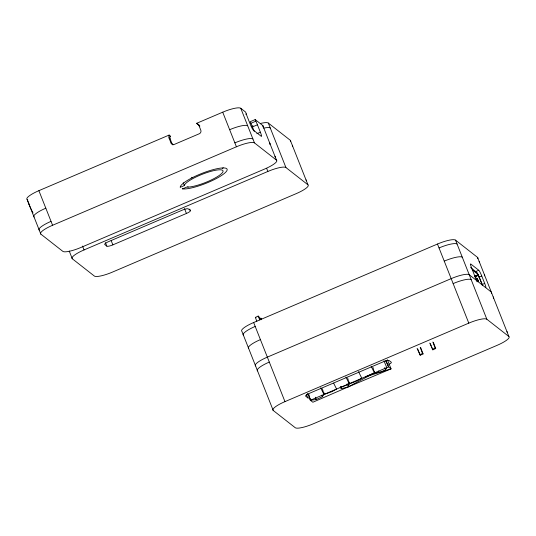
<?xml version="1.0" encoding="UTF-8"?>
<svg xmlns="http://www.w3.org/2000/svg" width="536" height="536" viewBox="0 0 536 536"><rect width="100%" height="100%" fill="white"/><g stroke="black" fill="none" stroke-linecap="round" stroke-linejoin="round"><path stroke-width="0.8" d="M307.61 393.364L310.351 400.271L316.227 399.575L322.337 396.727L323.958 394.456L324.086 392.875M349.325 382.094L348.44 386.818L312.863 402.241L310.351 400.271L308.997 394.67M374.563 371.321L374.443 372.909L348.44 386.818L341.459 388.68L340.186 387.602L357.137 380.875L361.82 378.295L358.51 371.629M310.605 398.737L310.351 400.271L388.553 366.885L391.066 368.855L348.44 386.818L347.154 383.796M387.387 359.696L391.066 368.855L365.425 376.828L374.443 372.909L379.32 372.52L385.558 369.927L386.764 367.649L383.93 360.688M475.425 277.474L478.233 274.687L472.209 269.755M475.218 277.527L478.233 274.687L482.387 285.44M474.615 276.623L478.233 274.687L474.387 276.174M477.114 281.782L478.594 281.078L477.187 278.311L476.852 279.243L478.594 281.078L476.986 281.454M256.838 321.285L255.35 317.406L258.171 316.072L258.901 316.609L260.168 319.704M259.424 318.826L260.838 318.156L261.568 318.699M417.108 348.454L420.231 355.227L423.085 353.914L420.713 347.697M429.725 343.067L432.853 349.841L435.708 348.527L433.336 342.31M477.094 281.728L478.594 281.078M254.232 131.354L252.469 126.911A5.44 0.657 66.9 0 0 250.855 123.32L250.212 121.706L255.183 119.582L262.794 125.551L276.496 160.157A16.328 3.477 -21.6 0 1 264.737 168.987L80.903 247.471A16.328 3.477 -21.6 0 1 62.853 251.371L40.823 234.105L27.122 199.499A16.328 3.477 -21.6 0 1 38.88 190.669L169.128 135.059L170.354 136.332A2.72 2.64 -51.9 0 0 170.093 138.817L172.049 143.762A2.72 2.64 -51.9 0 0 172.987 144.941M199.901 126.087L198.849 125.27A2.72 2.64 -51.9 0 0 196.98 123.695L196.806 123.246L222.715 112.185A16.328 3.477 -21.6 0 1 240.765 108.285L245.582 112.058L246.332 113.967A5.44 0.657 66.9 0 0 247.324 116.861L250.258 124.278A5.44 0.657 66.9 0 0 253.267 130.04L261.28 136.325A5.44 0.657 66.9 0 0 260.369 132.198L257.434 124.788A5.44 0.657 66.9 0 0 255.819 121.196L255.183 119.582M27.122 199.499L27.718 199.586M29.078 204.444L29.701 204.176M245.716 114.228L246.332 113.967M250.855 123.32L255.819 121.196M252.469 126.911L257.434 124.788M256.824 133.719L260.369 132.198M40.823 234.105A16.328 3.477 -21.6 0 1 52.582 225.274L236.416 146.79A16.328 3.477 -21.6 0 1 254.466 142.891L276.496 160.157M182.535 188.88L186.722 187.098A20.736 4.415 -21.6 0 0 218.192 176.15A20.736 4.415 -21.6 0 0 210.815 171.379A20.736 4.415 -21.6 0 0 184.357 185.563L180.217 187.332L180.257 186.91A25.159 5.36 -21.6 0 1 213.127 169.651A25.159 5.36 -21.6 0 1 220.577 176.11A25.159 5.36 -21.6 0 1 182.535 188.88L182.294 188.263M72.293 258.767A16.328 3.477 -21.6 0 1 84.052 249.937L267.879 171.453A16.328 3.477 -21.6 0 1 285.936 167.554L307.959 184.813A16.328 3.477 -21.6 0 1 296.2 193.643L112.372 272.134A16.328 3.477 -21.6 0 1 94.323 276.027L72.293 258.767L69.224 251.009M190.347 210.514L188.25 208.873A5.44 1.159 -21.6 0 0 182.233 210.172L108.667 241.582A5.44 1.159 -21.6 0 0 104.748 244.523L106.845 246.165A5.44 1.159 -21.6 0 0 112.868 244.865L186.428 213.462A5.44 1.159 -21.6 0 0 190.347 210.514L189.791 209.107M253.649 322.525L437.477 244.034A16.328 3.477 -21.6 0 1 455.533 240.135L477.556 257.401L508.878 336.501A16.328 3.477 -21.6 0 1 497.12 345.331L313.285 423.815A16.328 3.477 -21.6 0 1 295.236 427.715L273.206 410.449L241.89 331.349A16.328 3.477 -21.6 0 1 253.649 322.525L284.964 401.625A16.328 3.477 -21.6 0 0 273.206 410.449M475.211 271.765L478.762 270.251A5.44 0.657 66.9 0 1 481.764 276.02L484.698 283.43A5.44 0.657 66.9 0 1 485.609 287.551M478.929 277.233L481.764 276.02M481.864 284.643L484.698 283.43M284.964 401.625L468.799 323.134A16.328 3.477 -21.6 0 1 486.849 319.242L508.878 336.501M432.264 349.244L435.192 348.132L435.708 348.527M419.641 354.631L422.576 353.519L423.085 353.914M320.649 387.796L323.958 394.456L331.898 391.649L336.581 389.069L333.64 383.146M476.156 279.156L476.852 279.243L474.695 276.489M255.35 317.406L256.007 317.748M478.762 270.251L470.742 263.973A5.44 0.657 66.9 0 0 471.653 268.094L474.588 275.504A5.44 0.657 66.9 0 0 477.596 281.273M260.362 123.494A16.328 3.477 -21.6 0 1 268.315 123.059L290.345 140.325L307.959 184.813M196.806 123.246L198.032 124.513A2.72 2.64 -51.9 0 1 199.077 124.995M196.98 123.695L198.032 124.513M169.128 135.059L170.354 136.332M169.302 135.508A2.72 2.64 -51.9 0 0 169.041 137.993L170.093 138.817M169.041 137.993L170.997 142.938L172.049 143.762M309.533 397.9A5.44 1.159 -21.6 0 1 307.765 397.853L305.667 396.211A5.44 1.159 -21.6 0 1 309.587 393.263L383.146 361.86A5.44 1.159 -21.6 0 1 389.163 360.56L391.267 362.202A5.44 1.159 -21.6 0 1 388.674 364.534M470.575 267.457L477.402 272.985L482.588 285.125M371.126 366.242L374.443 372.909L372.915 367.254M345.888 377.016L349.197 383.682L347.676 378.027M385.746 360.822L388.553 366.885L386.088 360.654M384.6 367.616L385.558 369.927M321.707 395.193L322.337 396.727M260.838 318.156L261.468 319.704M258.171 316.072L259.746 319.932M430.348 343.656L431.286 345.975M431.916 347.522L432.853 349.841M417.725 349.043L420.231 355.227M455.533 240.135L486.849 319.242M437.477 244.034L468.799 323.134M268.315 123.059L285.936 167.554M266.653 168.351L267.879 171.453M240.765 108.285L254.466 142.891M222.715 112.185L236.416 146.79M306.364 394.322L307.765 397.853M198.849 125.27L200.806 130.208A2.72 2.64 -51.9 0 1 199.305 133.745L174.461 144.351A2.72 2.64 -51.9 0 1 170.997 142.938M191.727 177.255L191.968 177.878M187.841 186.488L188.082 187.104M183.238 182.743L184.357 185.563M184.471 208.517L186.428 213.462M111.186 240.631L112.868 244.865M105.451 242.634L106.845 246.165M82.517 246.058L84.052 249.937M38.88 190.669L52.582 225.274M378.711 370.966L379.32 372.52M315.315 397.243L316.227 399.575L315.382 397.337M432.833 342.035L435.192 348.132M420.217 347.422L422.576 353.519M340.561 386.356L341.459 388.68L341.084 387.066M322.438 388.801L323.958 394.456M234.862 142.877A16.328 3.477 -21.6 0 1 252.918 138.978M39.275 230.192A16.328 3.477 -21.6 0 1 51.034 221.361M274.941 156.237A16.328 3.477 -21.6 0 1 275.236 157.162M229.649 129.705A16.328 3.477 -21.6 0 1 247.699 125.806M34.063 217.02A16.328 3.477 -21.6 0 1 45.821 208.189M269.729 143.065A16.328 3.477 -21.6 0 1 269.843 144.425M262.794 125.551A16.328 3.477 -21.6 0 1 262.901 126.905M33.011 212.933A10.888 1.313 66.9 0 1 27.403 199.72M223.224 167.755A25.159 5.36 -21.6 0 1 222.172 168.666M292.301 145.263A16.328 3.477 -21.6 0 1 292.415 146.623M263.685 128.124A16.328 3.477 -21.6 0 1 270.271 128.004M290.345 140.325A16.328 3.477 -21.6 0 1 290.458 141.678M251.619 126.396A16.328 3.477 -21.6 0 1 253.032 125.839M306.002 179.875A16.328 3.477 -21.6 0 1 306.297 180.8M493.221 296.951A16.328 3.477 -21.6 0 1 493.328 298.304M257.548 370.899A16.328 3.477 -21.6 0 1 269.307 362.075M453.141 283.584A16.328 3.477 -21.6 0 1 471.191 279.685M491.371 293.36A16.328 3.477 -21.6 0 0 491.257 292.006L469.235 274.747A16.328 3.477 -21.6 0 0 451.178 278.64L267.35 357.13A16.328 3.477 -21.6 0 0 255.592 365.961M506.922 331.556A16.328 3.477 -21.6 0 1 507.21 332.481M479.11 261.313A16.328 3.477 -21.6 0 1 479.398 262.238M243.438 335.268A16.328 3.477 -21.6 0 1 255.196 326.437M439.031 247.947A16.328 3.477 -21.6 0 1 457.081 244.054M484.323 274.486A16.328 3.477 -21.6 0 1 484.437 275.846M248.657 348.44A16.328 3.477 -21.6 0 1 260.416 339.61M444.243 261.126A16.328 3.477 -21.6 0 1 462.293 257.226M477.556 257.401A16.328 3.477 -21.6 0 1 477.67 258.754"/></g></svg>
